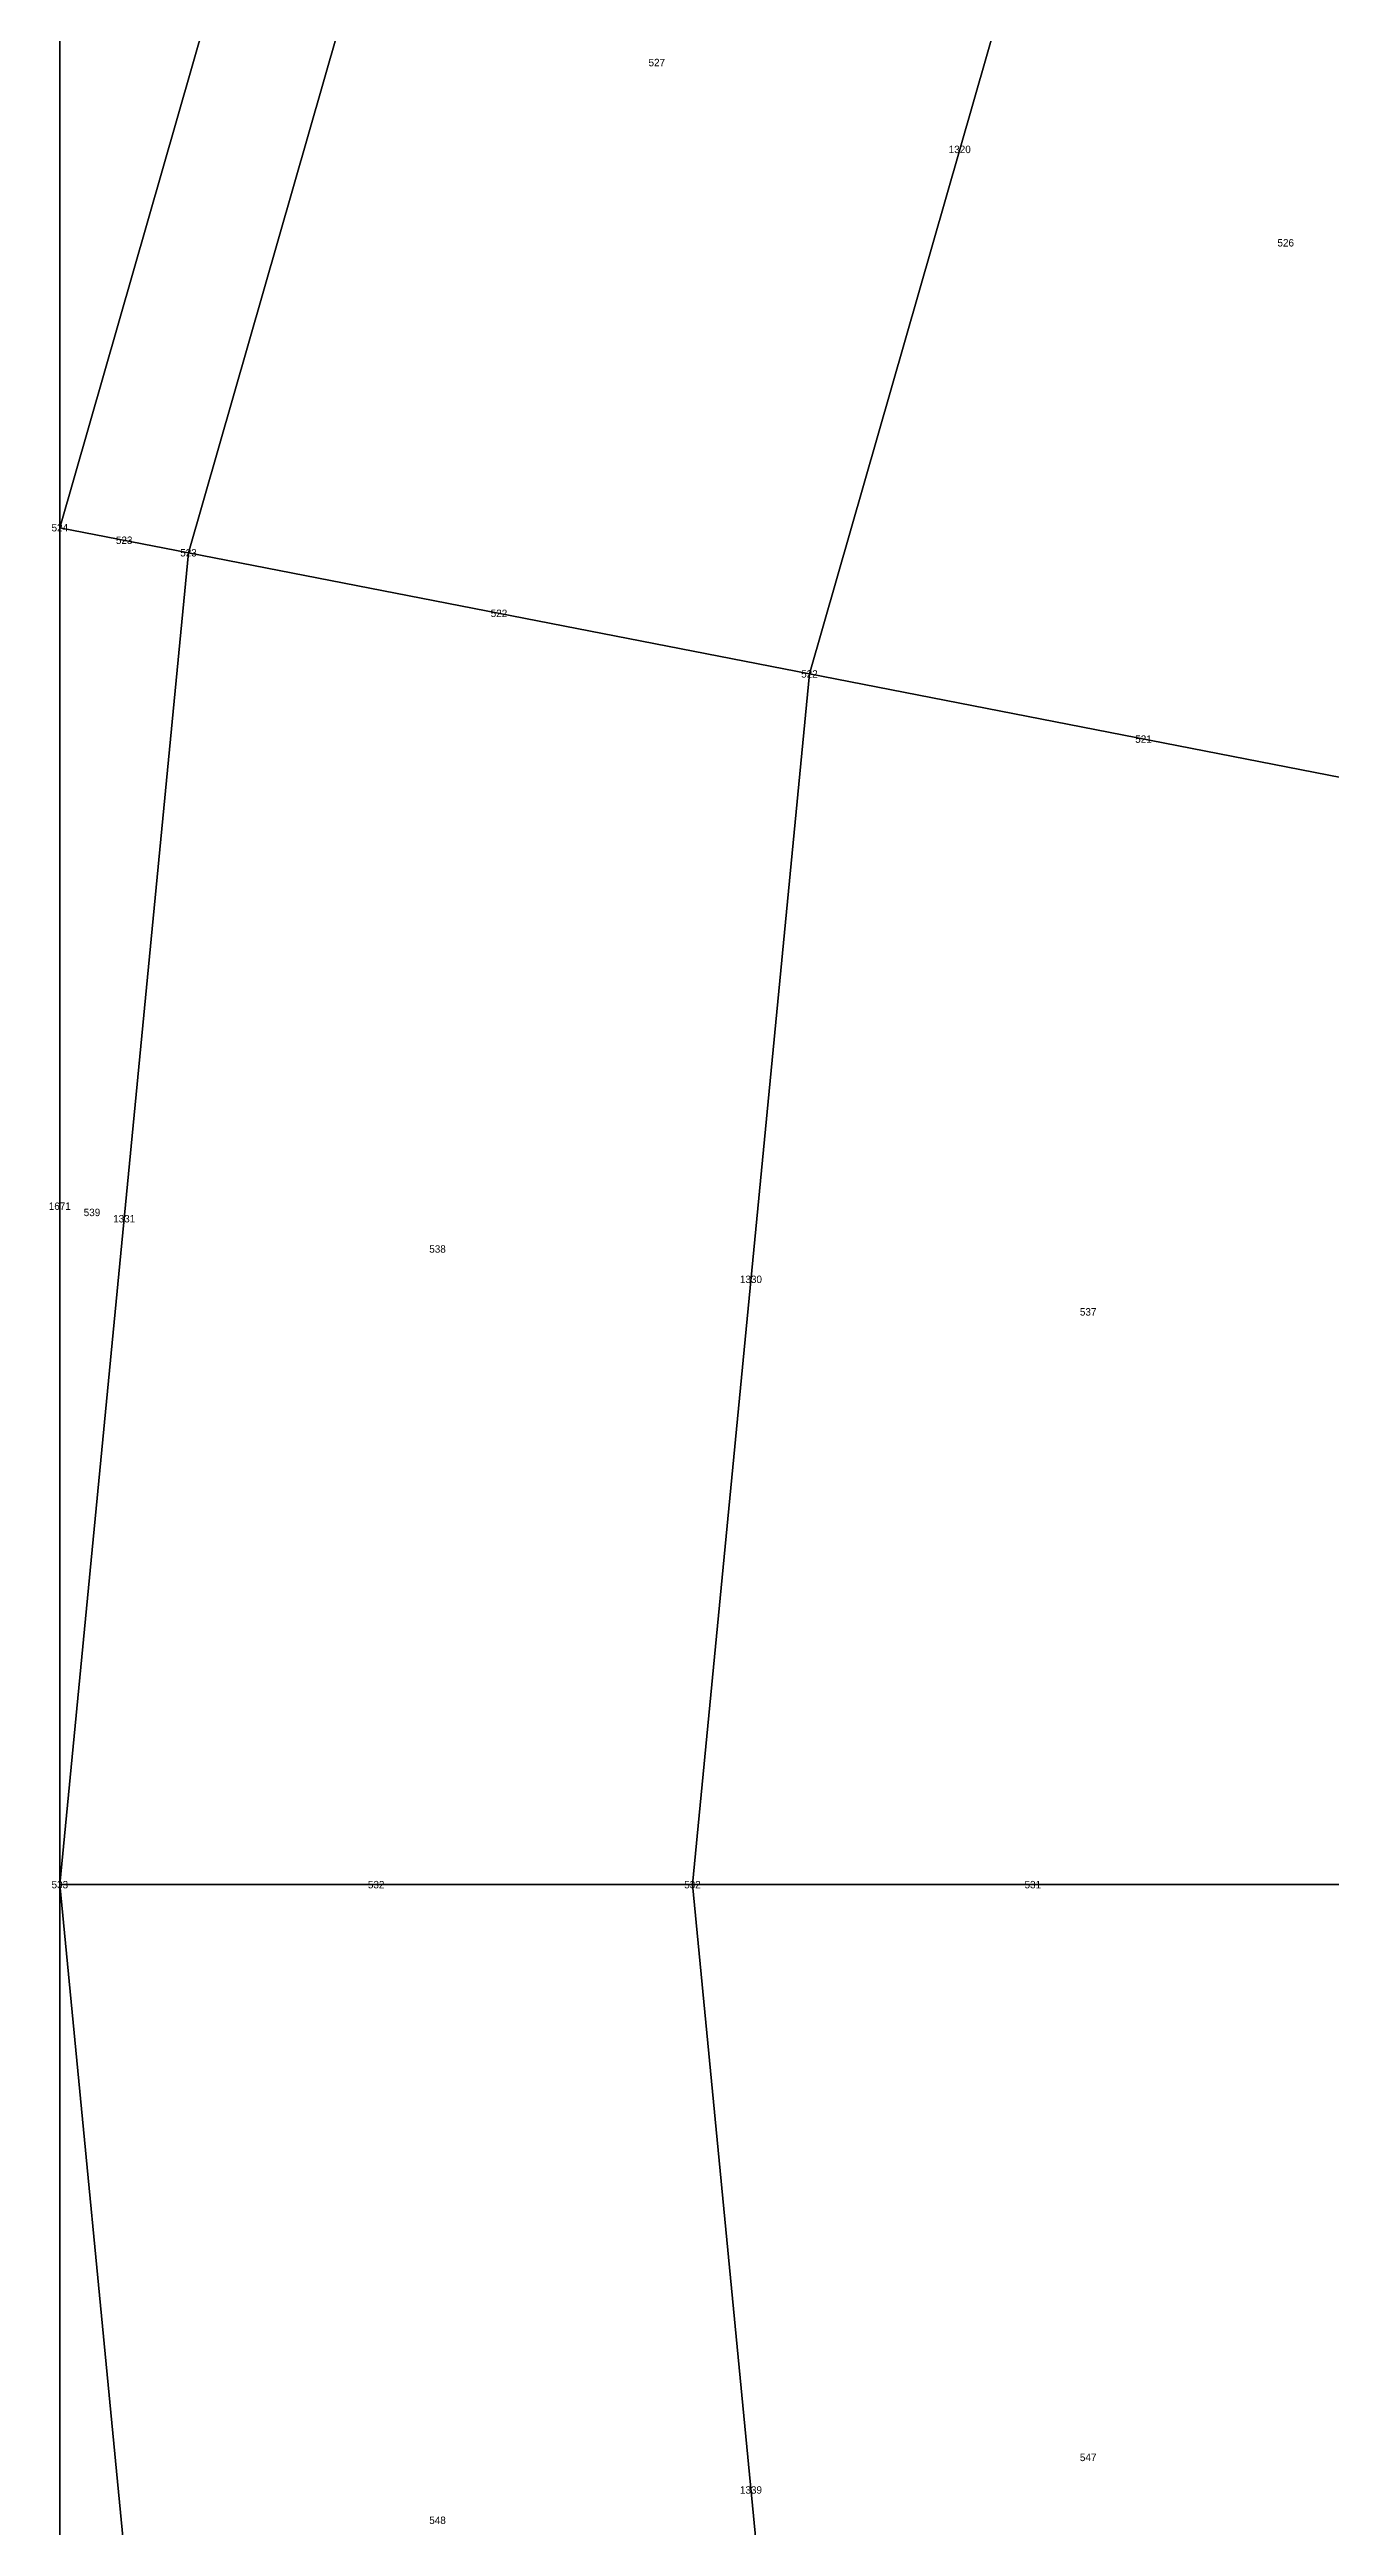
# Model space of a CAD drawing. Header units: metres. Extents: x -1.88 to 1.88, y -1.88 to 1.88.
# Drawn here: x -1.878 to -1.532, y -0.173 to 0.495 of the extents above; entities that cross this region are included whole.
import ezdxf
from ezdxf.enums import TextEntityAlignment as Align

# ---------------------------------------------------------------- set-up
doc = ezdxf.new("R2010")
doc.units = ezdxf.units.M

msp = doc.modelspace()

# ---------------------------------------------------------------- linework, layer by layer
at = {"layer": 'BRANCHES'}
for p, q in [((-1.875, 0.71753, 1.73227), (-1.875, 0.36579, 1.83897)), ((-1.78417, 0.68277, 1.83897), (-1.875, 0.36579, 1.83897)), ((-1.75115, 0.67014, 1.875), (-1.84031, 0.35903, 1.875)), ((-1.59187, 0.60918, 2.03128), (-1.67291, 0.32637, 2.03128)), ((-1.84031, 0.35903, 1.875), (-1.875, 0.36579, 1.83897)), ((-1.875, 0.36579, 1.83897), (-1.875, 0, 1.875)), ((-1.84031, 0.35903, 1.875), (-1.875, 0, 1.875)), ((-1.67291, 0.32637, 2.03128), (-1.84031, 0.35903, 1.875)), ((-1.67291, 0.32637, 2.03128), (-1.70445, 0, 2.03128)), ((-1.49278, 0.29123, 2.1721), (-1.67291, 0.32637, 2.03128)), ((-1.70445, 0, 2.03128), (-1.875, 0, 1.875)), ((-1.875, 0, 1.875), (-1.84031, -0.35903, 1.875)), ((-1.875, 0, 1.875), (-1.875, -0.36579, 1.83897)), ((-1.52092, 0, 2.1721), (-1.70445, 0, 2.03128)), ((-1.70445, 0, 2.03128), (-1.67291, -0.32637, 2.03128))]:
    msp.add_line(p, q, dxfattribs=at)
at = {"layer": 'Faces'}
for points in [[(-1.78417, 0.68277, 1.83897), (-1.875, 0.36579, 1.83897), (-1.875, 0.36579, 1.83897), (-1.875, 0.71753, 1.73227)], [(-1.75115, 0.67014, 1.875), (-1.84031, 0.35903, 1.875), (-1.875, 0.36579, 1.83897), (-1.78417, 0.68277, 1.83897)], [(-1.59187, 0.60918, 2.03128), (-1.67291, 0.32637, 2.03128), (-1.84031, 0.35903, 1.875), (-1.75115, 0.67014, 1.875)], [(-1.42047, 0.54359, 2.1721), (-1.49278, 0.29123, 2.1721), (-1.67291, 0.32637, 2.03128), (-1.59187, 0.60918, 2.03128)], [(-1.84031, 0.35903, 1.875), (-1.875, 0, 1.875), (-1.875, 0, 1.875), (-1.875, 0.36579, 1.83897)], [(-1.67291, 0.32637, 2.03128), (-1.70445, 0, 2.03128), (-1.875, 0, 1.875), (-1.84031, 0.35903, 1.875)], [(-1.49278, 0.29123, 2.1721), (-1.52092, 0, 2.1721), (-1.70445, 0, 2.03128), (-1.67291, 0.32637, 2.03128)], [(-1.70445, 0, 2.03128), (-1.67291, -0.32637, 2.03128), (-1.84031, -0.35903, 1.875), (-1.875, 0, 1.875)], [(-1.875, 0, 1.875), (-1.84031, -0.35903, 1.875), (-1.875, -0.36579, 1.83897), (-1.875, 0, 1.875)], [(-1.52092, 0, 2.1721), (-1.49278, -0.29123, 2.1721), (-1.67291, -0.32637, 2.03128), (-1.70445, 0, 2.03128)]]:
    msp.add_3dface(points, dxfattribs=at)
at = {"layer": 'NODI-Estradosso'}
for p in [(-1.875, 0.36579, 2.25007), (-1.84031, 0.35903, 2.27961), (-1.67291, 0.32637, 2.40979), (-1.875, 0, 2.27961), (-1.70445, 0, 2.40979)]:
    msp.add_point(p, dxfattribs=at)
at = {"layer": 'NODI-Intradosso'}
for p in [(-1.875, 0.36579, 1.83897), (-1.84031, 0.35903, 1.875), (-1.67291, 0.32637, 2.03128), (-1.875, 0, 1.875), (-1.70445, 0, 2.03128)]:
    msp.add_point(p, dxfattribs=at)

# ---------------------------------------------------------------- texts
at = {"layer": 'BRANCHES-Index'}
for s, p in [('1320', (-1.63239, 0.46777, 2.03128)), ('523', (-1.85765, 0.36241, 1.85699)), ('522', (-1.75661, 0.3427, 1.95314)), ('521', (-1.58285, 0.3088, 2.10169)), ('1671', (-1.875, 0.1829, 1.85699)), ('1331', (-1.85765, 0.17951, 1.875)), ('1330', (-1.68868, 0.16318, 2.03128)), ('532', (-1.78972, 0, 1.95314)), ('531', (-1.61269, 0, 2.10169)), ('1339', (-1.68868, -0.16318, 2.03128))]:
    msp.add_text(s, height=0.002, dxfattribs=at).set_placement(p, align=Align.MIDDLE_CENTER)
at = {"layer": 'Faces-Index'}
for s, p in [('527', (-1.71406, 0.49118, 1.95314)), ('526', (-1.54451, 0.44259, 2.10169)), ('539', (-1.86633, 0.18121, 1.86599)), ('538', (-1.77317, 0.17135, 1.95314)), ('537', (-1.59777, 0.1544, 2.10169)), ('547', (-1.59777, -0.1544, 2.10169)), ('548', (-1.77317, -0.17135, 1.95314))]:
    msp.add_text(s, height=0.002, dxfattribs=at).set_placement(p, align=Align.MIDDLE_CENTER)
at = {"layer": 'NODI-Index'}
for s, p in [('524', (-1.875, 0.36579, 1.83897)), ('523', (-1.84031, 0.35903, 1.875)), ('522', (-1.67291, 0.32637, 2.03128)), ('533', (-1.875, 0, 1.875)), ('532', (-1.70445, 0, 2.03128))]:
    msp.add_text(s, height=0.002, dxfattribs=at).set_placement(p, align=Align.MIDDLE_CENTER)

doc.saveas('drawing.dxf')
